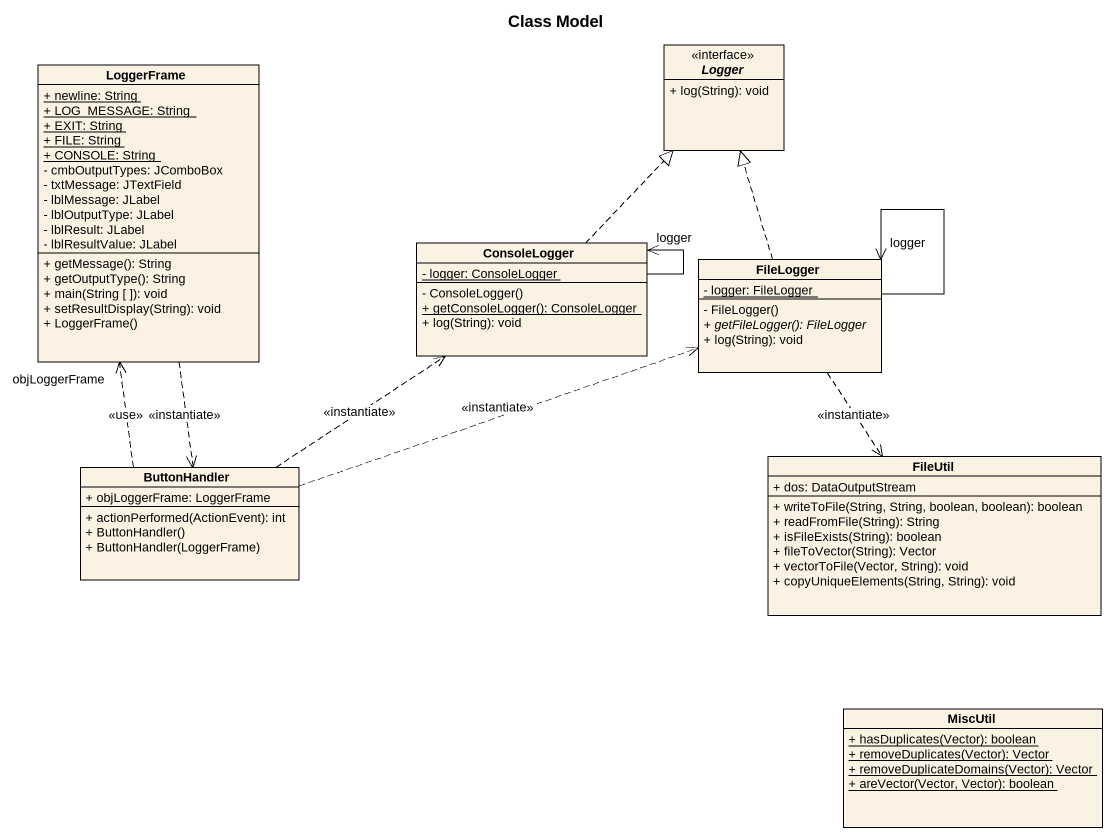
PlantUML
@startuml
title Class Model
hide circle
hide empty members
skinparam classAttributeIconSize 0
class LoggerFrame {
  {static} + newline: String
  {static} + LOG_MESSAGE: String
  {static} + EXIT: String
  {static} + FILE: String
  {static} + CONSOLE: String
  - cmbOutputTypes: JComboBox
  - txtMessage: JTextField
  - lblMessage: JLabel
  - lblOutputType: JLabel
  - lblResult: JLabel
  - lblResultValue: JLabel
  + getMessage(): String
  + getOutputType(): String
  + main(String [ ]): void
  + setResultDisplay(String): void
  + LoggerFrame()
}
interface Logger {
  + log(String): void
}
class ConsoleLogger {
  {static} - logger: ConsoleLogger
  - ConsoleLogger()
  {static} + getConsoleLogger(): ConsoleLogger
  + log(String): void
}
class FileLogger {
  {static} - logger: FileLogger
  - FileLogger()
  {abstract} + getFileLogger(): FileLogger
  + log(String): void
}
class FileUtil {
  + dos: DataOutputStream
  + writeToFile(String, String, boolean, boolean): boolean
  + readFromFile(String): String
  + isFileExists(String): boolean
  + fileToVector(String): Vector
  + vectorToFile(Vector, String): void
  + copyUniqueElements(String, String): void
}
class ButtonHandler {
  + objLoggerFrame: LoggerFrame
  + actionPerformed(ActionEvent): int
  + ButtonHandler()
  + ButtonHandler(LoggerFrame)
}
class MiscUtil {
  {static} + hasDuplicates(Vector): boolean
  {static} + removeDuplicates(Vector): Vector
  {static} + removeDuplicateDomains(Vector): Vector
  {static} + areVector(Vector, Vector): boolean
}
LoggerFrame ..> ButtonHandler : <<instantiate>>
ConsoleLogger .up.|> Logger
ConsoleLogger --> "logger" ConsoleLogger
FileLogger .up.|> Logger
FileLogger --> "logger" FileLogger
FileLogger ..> FileUtil : <<instantiate>>
ButtonHandler .up.> "objLoggerFrame" LoggerFrame : <<use>>
ButtonHandler .up.> ConsoleLogger : <<instantiate>>
ButtonHandler .right.> FileLogger : <<instantiate>>
@enduml
